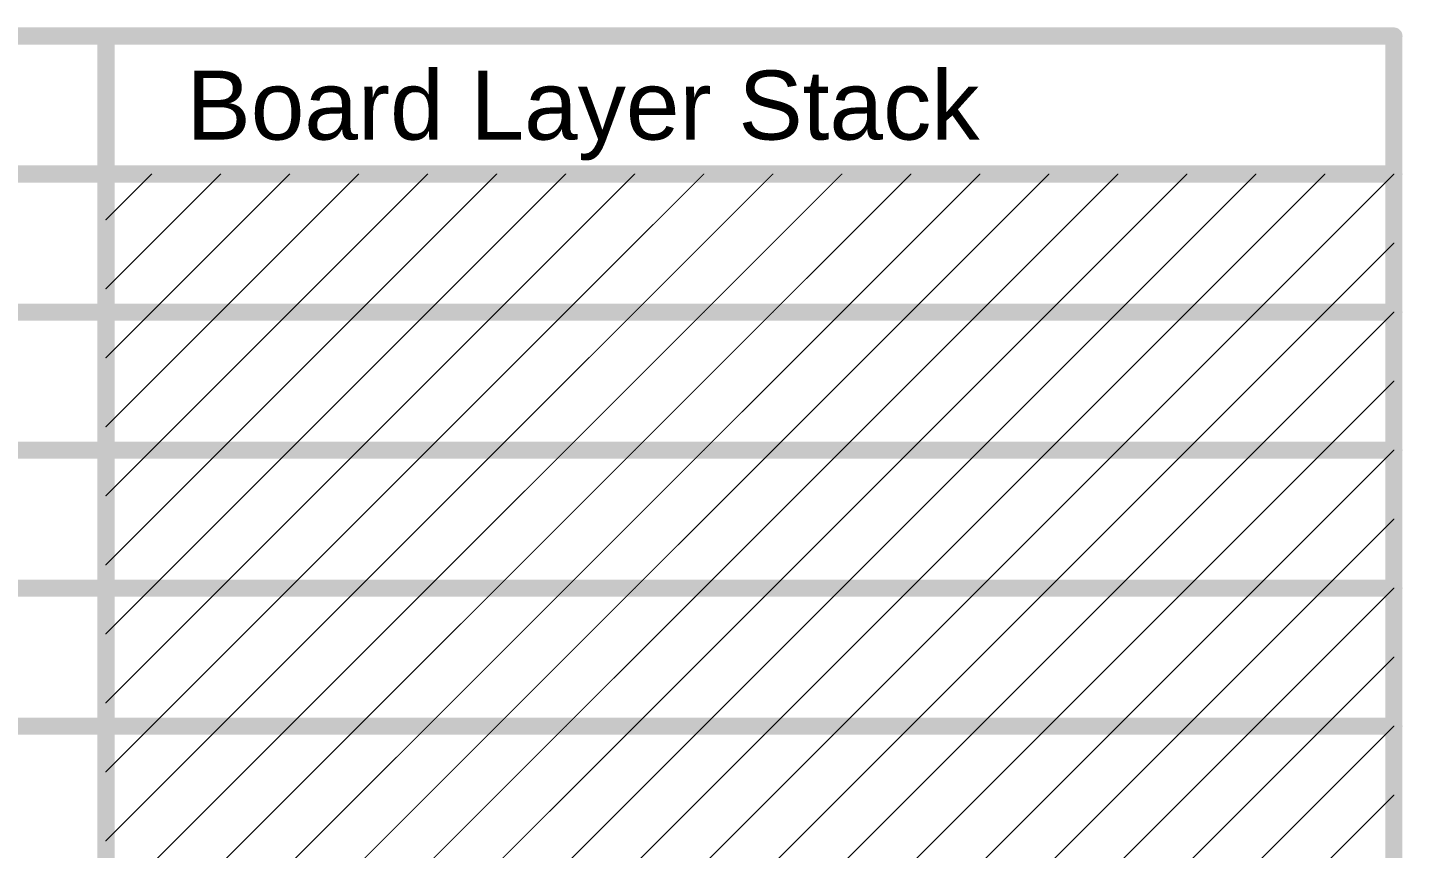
# Model space of a CAD drawing. Header units: inches. Extents: x -9 to 196, y -9 to 68.
# Drawn here: x 165.14 to 195.5, y 14.42 to 32.55 of the extents above; entities that cross this region are included whole.
import ezdxf

# ---------------------------------------------------------------- set-up
doc = ezdxf.new("R2010")
doc.units = ezdxf.units.IN
doc.layers.add('Fabrication', color=76, linetype='Continuous')
doc.styles.add('Arial', font='', dxfattribs={"height": 0.2})
doc.styles.get('Arial').set_extended_font_data('Arial')

msp = doc.modelspace()

# ---------------------------------------------------------------- linework, layer by layer
at = {"layer": 'Fabrication'}
for points in [[(80.029, 32.36, 0.381, 0.381, 0), (195.314, 32.36, 0.381, 0.381, 0)], [(166.874, -4.216, 0.381, 0.381, 0), (166.874, 32.36, 0.381, 0.381, 0)], [(195.314, -4.216, 0.381, 0.381, 0), (195.314, 32.36, 0.381, 0.381, 0)], [(80.029, 29.312, 0.381, 0.381, 0), (195.314, 29.312, 0.381, 0.381, 0)], [(166.874, 28.304, 0.0254, 0.0254, 0), (167.882, 29.312, 0.0254, 0.0254, 0)], [(166.874, 26.78, 0.0254, 0.0254, 0), (169.406, 29.312, 0.0254, 0.0254, 0)], [(167.882, 26.264, 0.0254, 0.0254, 0), (170.93, 29.312, 0.0254, 0.0254, 0)], [(169.406, 26.264, 0.0254, 0.0254, 0), (172.454, 29.312, 0.0254, 0.0254, 0)], [(170.93, 26.264, 0.0254, 0.0254, 0), (173.978, 29.312, 0.0254, 0.0254, 0)], [(172.454, 26.264, 0.0254, 0.0254, 0), (175.502, 29.312, 0.0254, 0.0254, 0)], [(173.978, 26.264, 0.0254, 0.0254, 0), (177.026, 29.312, 0.0254, 0.0254, 0)], [(175.502, 26.264, 0.0254, 0.0254, 0), (178.55, 29.312, 0.0254, 0.0254, 0)], [(177.026, 26.264, 0.0254, 0.0254, 0), (180.074, 29.312, 0.0254, 0.0254, 0)], [(178.55, 26.264, 0.0254, 0.0254, 0), (181.598, 29.312, 0.0254, 0.0254, 0)], [(180.074, 26.264, 0.0254, 0.0254, 0), (183.122, 29.312, 0.0254, 0.0254, 0)], [(181.598, 26.264, 0.0254, 0.0254, 0), (184.646, 29.312, 0.0254, 0.0254, 0)], [(183.122, 26.264, 0.0254, 0.0254, 0), (186.17, 29.312, 0.0254, 0.0254, 0)], [(184.646, 26.264, 0.0254, 0.0254, 0), (187.694, 29.312, 0.0254, 0.0254, 0)], [(186.17, 26.264, 0.0254, 0.0254, 0), (189.218, 29.312, 0.0254, 0.0254, 0)], [(187.694, 26.264, 0.0254, 0.0254, 0), (190.742, 29.312, 0.0254, 0.0254, 0)], [(189.218, 26.264, 0.0254, 0.0254, 0), (192.266, 29.312, 0.0254, 0.0254, 0)], [(190.742, 26.264, 0.0254, 0.0254, 0), (193.79, 29.312, 0.0254, 0.0254, 0)], [(192.266, 26.264, 0.0254, 0.0254, 0), (195.314, 29.312, 0.0254, 0.0254, 0)], [(193.79, 26.264, 0.0254, 0.0254, 0), (195.314, 27.788, 0.0254, 0.0254, 0)], [(152.4, 26.264, 0.381, 0.381, 0), (166.874, 26.264, 0.381, 0.381, 0)], [(166.874, 26.264, 0.381, 0.381, 0), (195.314, 26.264, 0.381, 0.381, 0)], [(166.874, 25.256, 0.0254, 0.0254, 0), (167.882, 26.264, 0.0254, 0.0254, 0)], [(166.874, 23.732, 0.0254, 0.0254, 0), (169.406, 26.264, 0.0254, 0.0254, 0)], [(167.882, 23.216, 0.0254, 0.0254, 0), (170.93, 26.264, 0.0254, 0.0254, 0)], [(169.406, 23.216, 0.0254, 0.0254, 0), (172.454, 26.264, 0.0254, 0.0254, 0)], [(170.93, 23.216, 0.0254, 0.0254, 0), (173.978, 26.264, 0.0254, 0.0254, 0)], [(172.454, 23.216, 0.0254, 0.0254, 0), (175.502, 26.264, 0.0254, 0.0254, 0)], [(173.978, 23.216, 0.0254, 0.0254, 0), (177.026, 26.264, 0.0254, 0.0254, 0)], [(175.502, 23.216, 0.0254, 0.0254, 0), (178.55, 26.264, 0.0254, 0.0254, 0)], [(177.026, 23.216, 0.0254, 0.0254, 0), (180.074, 26.264, 0.0254, 0.0254, 0)], [(178.55, 23.216, 0.0254, 0.0254, 0), (181.598, 26.264, 0.0254, 0.0254, 0)], [(180.074, 23.216, 0.0254, 0.0254, 0), (183.122, 26.264, 0.0254, 0.0254, 0)], [(181.598, 23.216, 0.0254, 0.0254, 0), (184.646, 26.264, 0.0254, 0.0254, 0)], [(183.122, 23.216, 0.0254, 0.0254, 0), (186.17, 26.264, 0.0254, 0.0254, 0)], [(184.646, 23.216, 0.0254, 0.0254, 0), (187.694, 26.264, 0.0254, 0.0254, 0)], [(186.17, 23.216, 0.0254, 0.0254, 0), (189.218, 26.264, 0.0254, 0.0254, 0)], [(187.694, 23.216, 0.0254, 0.0254, 0), (190.742, 26.264, 0.0254, 0.0254, 0)], [(189.218, 23.216, 0.0254, 0.0254, 0), (192.266, 26.264, 0.0254, 0.0254, 0)], [(190.742, 23.216, 0.0254, 0.0254, 0), (193.79, 26.264, 0.0254, 0.0254, 0)], [(192.266, 23.216, 0.0254, 0.0254, 0), (195.314, 26.264, 0.0254, 0.0254, 0)], [(193.79, 23.216, 0.0254, 0.0254, 0), (195.314, 24.74, 0.0254, 0.0254, 0)], [(152.4, 23.216, 0.381, 0.381, 0), (166.874, 23.216, 0.381, 0.381, 0)], [(166.874, 23.216, 0.381, 0.381, 0), (195.314, 23.216, 0.381, 0.381, 0)], [(166.874, 22.208, 0.0254, 0.0254, 0), (167.882, 23.216, 0.0254, 0.0254, 0)], [(166.874, 20.684, 0.0254, 0.0254, 0), (169.406, 23.216, 0.0254, 0.0254, 0)], [(167.882, 20.168, 0.0254, 0.0254, 0), (170.93, 23.216, 0.0254, 0.0254, 0)], [(169.406, 20.168, 0.0254, 0.0254, 0), (172.454, 23.216, 0.0254, 0.0254, 0)], [(170.93, 20.168, 0.0254, 0.0254, 0), (173.978, 23.216, 0.0254, 0.0254, 0)], [(172.454, 20.168, 0.0254, 0.0254, 0), (175.502, 23.216, 0.0254, 0.0254, 0)], [(173.978, 20.168, 0.0254, 0.0254, 0), (177.026, 23.216, 0.0254, 0.0254, 0)], [(175.502, 20.168, 0.0254, 0.0254, 0), (178.55, 23.216, 0.0254, 0.0254, 0)], [(177.026, 20.168, 0.0254, 0.0254, 0), (180.074, 23.216, 0.0254, 0.0254, 0)], [(178.55, 20.168, 0.0254, 0.0254, 0), (181.598, 23.216, 0.0254, 0.0254, 0)], [(180.074, 20.168, 0.0254, 0.0254, 0), (183.122, 23.216, 0.0254, 0.0254, 0)], [(181.598, 20.168, 0.0254, 0.0254, 0), (184.646, 23.216, 0.0254, 0.0254, 0)], [(183.122, 20.168, 0.0254, 0.0254, 0), (186.17, 23.216, 0.0254, 0.0254, 0)], [(184.646, 20.168, 0.0254, 0.0254, 0), (187.694, 23.216, 0.0254, 0.0254, 0)], [(186.17, 20.168, 0.0254, 0.0254, 0), (189.218, 23.216, 0.0254, 0.0254, 0)], [(187.694, 20.168, 0.0254, 0.0254, 0), (190.742, 23.216, 0.0254, 0.0254, 0)], [(189.218, 20.168, 0.0254, 0.0254, 0), (192.266, 23.216, 0.0254, 0.0254, 0)], [(190.742, 20.168, 0.0254, 0.0254, 0), (193.79, 23.216, 0.0254, 0.0254, 0)], [(192.266, 20.168, 0.0254, 0.0254, 0), (195.314, 23.216, 0.0254, 0.0254, 0)], [(193.79, 20.168, 0.0254, 0.0254, 0), (195.314, 21.692, 0.0254, 0.0254, 0)], [(152.4, 20.168, 0.381, 0.381, 0), (166.874, 20.168, 0.381, 0.381, 0)], [(166.874, 20.168, 0.381, 0.381, 0), (195.314, 20.168, 0.381, 0.381, 0)], [(166.874, 19.16, 0.0254, 0.0254, 0), (167.882, 20.168, 0.0254, 0.0254, 0)], [(166.874, 17.636, 0.0254, 0.0254, 0), (169.406, 20.168, 0.0254, 0.0254, 0)], [(167.882, 17.12, 0.0254, 0.0254, 0), (170.93, 20.168, 0.0254, 0.0254, 0)], [(169.406, 17.12, 0.0254, 0.0254, 0), (172.454, 20.168, 0.0254, 0.0254, 0)], [(170.93, 17.12, 0.0254, 0.0254, 0), (173.978, 20.168, 0.0254, 0.0254, 0)], [(172.454, 17.12, 0.0254, 0.0254, 0), (175.502, 20.168, 0.0254, 0.0254, 0)], [(173.978, 17.12, 0.0254, 0.0254, 0), (177.026, 20.168, 0.0254, 0.0254, 0)], [(175.502, 17.12, 0.0254, 0.0254, 0), (178.55, 20.168, 0.0254, 0.0254, 0)], [(177.026, 17.12, 0.0254, 0.0254, 0), (180.074, 20.168, 0.0254, 0.0254, 0)], [(178.55, 17.12, 0.0254, 0.0254, 0), (181.598, 20.168, 0.0254, 0.0254, 0)], [(180.074, 17.12, 0.0254, 0.0254, 0), (183.122, 20.168, 0.0254, 0.0254, 0)], [(181.598, 17.12, 0.0254, 0.0254, 0), (184.646, 20.168, 0.0254, 0.0254, 0)], [(183.122, 17.12, 0.0254, 0.0254, 0), (186.17, 20.168, 0.0254, 0.0254, 0)], [(184.646, 17.12, 0.0254, 0.0254, 0), (187.694, 20.168, 0.0254, 0.0254, 0)], [(186.17, 17.12, 0.0254, 0.0254, 0), (189.218, 20.168, 0.0254, 0.0254, 0)], [(187.694, 17.12, 0.0254, 0.0254, 0), (190.742, 20.168, 0.0254, 0.0254, 0)], [(189.218, 17.12, 0.0254, 0.0254, 0), (192.266, 20.168, 0.0254, 0.0254, 0)], [(190.742, 17.12, 0.0254, 0.0254, 0), (193.79, 20.168, 0.0254, 0.0254, 0)], [(192.266, 17.12, 0.0254, 0.0254, 0), (195.314, 20.168, 0.0254, 0.0254, 0)], [(193.79, 17.12, 0.0254, 0.0254, 0), (195.314, 18.644, 0.0254, 0.0254, 0)], [(152.4, 17.12, 0.381, 0.381, 0), (166.874, 17.12, 0.381, 0.381, 0)], [(166.874, 17.12, 0.381, 0.381, 0), (195.314, 17.12, 0.381, 0.381, 0)], [(166.874, 16.112, 0.0254, 0.0254, 0), (167.882, 17.12, 0.0254, 0.0254, 0)], [(166.874, 14.588, 0.0254, 0.0254, 0), (169.406, 17.12, 0.0254, 0.0254, 0)], [(167.882, 14.072, 0.0254, 0.0254, 0), (170.93, 17.12, 0.0254, 0.0254, 0)], [(169.406, 14.072, 0.0254, 0.0254, 0), (172.454, 17.12, 0.0254, 0.0254, 0)], [(170.93, 14.072, 0.0254, 0.0254, 0), (173.978, 17.12, 0.0254, 0.0254, 0)], [(172.454, 14.072, 0.0254, 0.0254, 0), (175.502, 17.12, 0.0254, 0.0254, 0)], [(173.978, 14.072, 0.0254, 0.0254, 0), (177.026, 17.12, 0.0254, 0.0254, 0)], [(175.502, 14.072, 0.0254, 0.0254, 0), (178.55, 17.12, 0.0254, 0.0254, 0)], [(177.026, 14.072, 0.0254, 0.0254, 0), (180.074, 17.12, 0.0254, 0.0254, 0)], [(178.55, 14.072, 0.0254, 0.0254, 0), (181.598, 17.12, 0.0254, 0.0254, 0)], [(180.074, 14.072, 0.0254, 0.0254, 0), (183.122, 17.12, 0.0254, 0.0254, 0)], [(181.598, 14.072, 0.0254, 0.0254, 0), (184.646, 17.12, 0.0254, 0.0254, 0)], [(183.122, 14.072, 0.0254, 0.0254, 0), (186.17, 17.12, 0.0254, 0.0254, 0)], [(184.646, 14.072, 0.0254, 0.0254, 0), (187.694, 17.12, 0.0254, 0.0254, 0)], [(186.17, 14.072, 0.0254, 0.0254, 0), (189.218, 17.12, 0.0254, 0.0254, 0)], [(187.694, 14.072, 0.0254, 0.0254, 0), (190.742, 17.12, 0.0254, 0.0254, 0)], [(189.218, 14.072, 0.0254, 0.0254, 0), (192.266, 17.12, 0.0254, 0.0254, 0)], [(190.742, 14.072, 0.0254, 0.0254, 0), (193.79, 17.12, 0.0254, 0.0254, 0)], [(192.266, 14.072, 0.0254, 0.0254, 0), (195.314, 17.12, 0.0254, 0.0254, 0)], [(193.79, 14.072, 0.0254, 0.0254, 0), (195.314, 15.596, 0.0254, 0.0254, 0)]]:
    msp.add_lwpolyline(points, format="xyseb", dxfattribs=at)
for points in [[(166.779, 32.36, 0.191, 0.191, 1), (166.97, 32.36, 0.191, 0.191, 1)], [(195.219, 32.36, 0.191, 0.191, 1), (195.41, 32.36, 0.191, 0.191, 1)], [(195.219, 32.36, 0.191, 0.191, 1), (195.41, 32.36, 0.191, 0.191, 1)], [(195.219, 29.312, 0.191, 0.191, 1), (195.41, 29.312, 0.191, 0.191, 1)], [(167.876, 29.312, 0.0127, 0.0127, 1), (167.889, 29.312, 0.0127, 0.0127, 1)], [(169.4, 29.312, 0.0127, 0.0127, 1), (169.413, 29.312, 0.0127, 0.0127, 1)], [(170.924, 29.312, 0.0127, 0.0127, 1), (170.937, 29.312, 0.0127, 0.0127, 1)], [(172.448, 29.312, 0.0127, 0.0127, 1), (172.461, 29.312, 0.0127, 0.0127, 1)], [(173.972, 29.312, 0.0127, 0.0127, 1), (173.985, 29.312, 0.0127, 0.0127, 1)], [(175.496, 29.312, 0.0127, 0.0127, 1), (175.509, 29.312, 0.0127, 0.0127, 1)], [(177.02, 29.312, 0.0127, 0.0127, 1), (177.033, 29.312, 0.0127, 0.0127, 1)], [(178.544, 29.312, 0.0127, 0.0127, 1), (178.557, 29.312, 0.0127, 0.0127, 1)], [(180.068, 29.312, 0.0127, 0.0127, 1), (180.081, 29.312, 0.0127, 0.0127, 1)], [(181.592, 29.312, 0.0127, 0.0127, 1), (181.605, 29.312, 0.0127, 0.0127, 1)], [(183.116, 29.312, 0.0127, 0.0127, 1), (183.129, 29.312, 0.0127, 0.0127, 1)], [(184.64, 29.312, 0.0127, 0.0127, 1), (184.653, 29.312, 0.0127, 0.0127, 1)], [(186.164, 29.312, 0.0127, 0.0127, 1), (186.177, 29.312, 0.0127, 0.0127, 1)], [(187.688, 29.312, 0.0127, 0.0127, 1), (187.701, 29.312, 0.0127, 0.0127, 1)], [(189.212, 29.312, 0.0127, 0.0127, 1), (189.225, 29.312, 0.0127, 0.0127, 1)], [(190.736, 29.312, 0.0127, 0.0127, 1), (190.749, 29.312, 0.0127, 0.0127, 1)], [(192.26, 29.312, 0.0127, 0.0127, 1), (192.273, 29.312, 0.0127, 0.0127, 1)], [(193.784, 29.312, 0.0127, 0.0127, 1), (193.797, 29.312, 0.0127, 0.0127, 1)], [(195.308, 29.312, 0.0127, 0.0127, 1), (195.321, 29.312, 0.0127, 0.0127, 1)], [(166.868, 28.304, 0.0127, 0.0127, 1), (166.881, 28.304, 0.0127, 0.0127, 1)], [(195.308, 27.788, 0.0127, 0.0127, 1), (195.321, 27.788, 0.0127, 0.0127, 1)], [(166.868, 26.78, 0.0127, 0.0127, 1), (166.881, 26.78, 0.0127, 0.0127, 1)], [(166.779, 26.264, 0.191, 0.191, 1), (166.97, 26.264, 0.191, 0.191, 1)], [(166.779, 26.264, 0.191, 0.191, 1), (166.97, 26.264, 0.191, 0.191, 1)], [(195.219, 26.264, 0.191, 0.191, 1), (195.41, 26.264, 0.191, 0.191, 1)], [(167.876, 26.264, 0.0127, 0.0127, 1), (167.889, 26.264, 0.0127, 0.0127, 1)], [(167.876, 26.264, 0.0127, 0.0127, 1), (167.889, 26.264, 0.0127, 0.0127, 1)], [(169.4, 26.264, 0.0127, 0.0127, 1), (169.413, 26.264, 0.0127, 0.0127, 1)], [(169.4, 26.264, 0.0127, 0.0127, 1), (169.413, 26.264, 0.0127, 0.0127, 1)], [(170.924, 26.264, 0.0127, 0.0127, 1), (170.937, 26.264, 0.0127, 0.0127, 1)], [(170.924, 26.264, 0.0127, 0.0127, 1), (170.937, 26.264, 0.0127, 0.0127, 1)], [(172.448, 26.264, 0.0127, 0.0127, 1), (172.461, 26.264, 0.0127, 0.0127, 1)], [(172.448, 26.264, 0.0127, 0.0127, 1), (172.461, 26.264, 0.0127, 0.0127, 1)], [(173.972, 26.264, 0.0127, 0.0127, 1), (173.985, 26.264, 0.0127, 0.0127, 1)], [(173.972, 26.264, 0.0127, 0.0127, 1), (173.985, 26.264, 0.0127, 0.0127, 1)], [(175.496, 26.264, 0.0127, 0.0127, 1), (175.509, 26.264, 0.0127, 0.0127, 1)], [(175.496, 26.264, 0.0127, 0.0127, 1), (175.509, 26.264, 0.0127, 0.0127, 1)], [(177.02, 26.264, 0.0127, 0.0127, 1), (177.033, 26.264, 0.0127, 0.0127, 1)], [(177.02, 26.264, 0.0127, 0.0127, 1), (177.033, 26.264, 0.0127, 0.0127, 1)], [(178.544, 26.264, 0.0127, 0.0127, 1), (178.557, 26.264, 0.0127, 0.0127, 1)], [(178.544, 26.264, 0.0127, 0.0127, 1), (178.557, 26.264, 0.0127, 0.0127, 1)], [(180.068, 26.264, 0.0127, 0.0127, 1), (180.081, 26.264, 0.0127, 0.0127, 1)], [(180.068, 26.264, 0.0127, 0.0127, 1), (180.081, 26.264, 0.0127, 0.0127, 1)], [(181.592, 26.264, 0.0127, 0.0127, 1), (181.605, 26.264, 0.0127, 0.0127, 1)], [(181.592, 26.264, 0.0127, 0.0127, 1), (181.605, 26.264, 0.0127, 0.0127, 1)], [(183.116, 26.264, 0.0127, 0.0127, 1), (183.129, 26.264, 0.0127, 0.0127, 1)], [(183.116, 26.264, 0.0127, 0.0127, 1), (183.129, 26.264, 0.0127, 0.0127, 1)], [(184.64, 26.264, 0.0127, 0.0127, 1), (184.653, 26.264, 0.0127, 0.0127, 1)], [(184.64, 26.264, 0.0127, 0.0127, 1), (184.653, 26.264, 0.0127, 0.0127, 1)], [(186.164, 26.264, 0.0127, 0.0127, 1), (186.177, 26.264, 0.0127, 0.0127, 1)], [(186.164, 26.264, 0.0127, 0.0127, 1), (186.177, 26.264, 0.0127, 0.0127, 1)], [(187.688, 26.264, 0.0127, 0.0127, 1), (187.701, 26.264, 0.0127, 0.0127, 1)], [(187.688, 26.264, 0.0127, 0.0127, 1), (187.701, 26.264, 0.0127, 0.0127, 1)], [(189.212, 26.264, 0.0127, 0.0127, 1), (189.225, 26.264, 0.0127, 0.0127, 1)], [(189.212, 26.264, 0.0127, 0.0127, 1), (189.225, 26.264, 0.0127, 0.0127, 1)], [(190.736, 26.264, 0.0127, 0.0127, 1), (190.749, 26.264, 0.0127, 0.0127, 1)], [(190.736, 26.264, 0.0127, 0.0127, 1), (190.749, 26.264, 0.0127, 0.0127, 1)], [(192.26, 26.264, 0.0127, 0.0127, 1), (192.273, 26.264, 0.0127, 0.0127, 1)], [(192.26, 26.264, 0.0127, 0.0127, 1), (192.273, 26.264, 0.0127, 0.0127, 1)], [(193.784, 26.264, 0.0127, 0.0127, 1), (193.797, 26.264, 0.0127, 0.0127, 1)], [(193.784, 26.264, 0.0127, 0.0127, 1), (193.797, 26.264, 0.0127, 0.0127, 1)], [(195.308, 26.264, 0.0127, 0.0127, 1), (195.321, 26.264, 0.0127, 0.0127, 1)], [(166.868, 25.256, 0.0127, 0.0127, 1), (166.881, 25.256, 0.0127, 0.0127, 1)], [(195.308, 24.74, 0.0127, 0.0127, 1), (195.321, 24.74, 0.0127, 0.0127, 1)], [(166.868, 23.732, 0.0127, 0.0127, 1), (166.881, 23.732, 0.0127, 0.0127, 1)], [(166.779, 23.216, 0.191, 0.191, 1), (166.97, 23.216, 0.191, 0.191, 1)], [(166.779, 23.216, 0.191, 0.191, 1), (166.97, 23.216, 0.191, 0.191, 1)], [(195.219, 23.216, 0.191, 0.191, 1), (195.41, 23.216, 0.191, 0.191, 1)], [(167.876, 23.216, 0.0127, 0.0127, 1), (167.889, 23.216, 0.0127, 0.0127, 1)], [(167.876, 23.216, 0.0127, 0.0127, 1), (167.889, 23.216, 0.0127, 0.0127, 1)], [(169.4, 23.216, 0.0127, 0.0127, 1), (169.413, 23.216, 0.0127, 0.0127, 1)], [(169.4, 23.216, 0.0127, 0.0127, 1), (169.413, 23.216, 0.0127, 0.0127, 1)], [(170.924, 23.216, 0.0127, 0.0127, 1), (170.937, 23.216, 0.0127, 0.0127, 1)], [(170.924, 23.216, 0.0127, 0.0127, 1), (170.937, 23.216, 0.0127, 0.0127, 1)], [(172.448, 23.216, 0.0127, 0.0127, 1), (172.461, 23.216, 0.0127, 0.0127, 1)], [(172.448, 23.216, 0.0127, 0.0127, 1), (172.461, 23.216, 0.0127, 0.0127, 1)], [(173.972, 23.216, 0.0127, 0.0127, 1), (173.985, 23.216, 0.0127, 0.0127, 1)], [(173.972, 23.216, 0.0127, 0.0127, 1), (173.985, 23.216, 0.0127, 0.0127, 1)], [(175.496, 23.216, 0.0127, 0.0127, 1), (175.509, 23.216, 0.0127, 0.0127, 1)], [(175.496, 23.216, 0.0127, 0.0127, 1), (175.509, 23.216, 0.0127, 0.0127, 1)], [(177.02, 23.216, 0.0127, 0.0127, 1), (177.033, 23.216, 0.0127, 0.0127, 1)], [(177.02, 23.216, 0.0127, 0.0127, 1), (177.033, 23.216, 0.0127, 0.0127, 1)], [(178.544, 23.216, 0.0127, 0.0127, 1), (178.557, 23.216, 0.0127, 0.0127, 1)], [(178.544, 23.216, 0.0127, 0.0127, 1), (178.557, 23.216, 0.0127, 0.0127, 1)], [(180.068, 23.216, 0.0127, 0.0127, 1), (180.081, 23.216, 0.0127, 0.0127, 1)], [(180.068, 23.216, 0.0127, 0.0127, 1), (180.081, 23.216, 0.0127, 0.0127, 1)], [(181.592, 23.216, 0.0127, 0.0127, 1), (181.605, 23.216, 0.0127, 0.0127, 1)], [(181.592, 23.216, 0.0127, 0.0127, 1), (181.605, 23.216, 0.0127, 0.0127, 1)], [(183.116, 23.216, 0.0127, 0.0127, 1), (183.129, 23.216, 0.0127, 0.0127, 1)], [(183.116, 23.216, 0.0127, 0.0127, 1), (183.129, 23.216, 0.0127, 0.0127, 1)], [(184.64, 23.216, 0.0127, 0.0127, 1), (184.653, 23.216, 0.0127, 0.0127, 1)], [(184.64, 23.216, 0.0127, 0.0127, 1), (184.653, 23.216, 0.0127, 0.0127, 1)], [(186.164, 23.216, 0.0127, 0.0127, 1), (186.177, 23.216, 0.0127, 0.0127, 1)], [(186.164, 23.216, 0.0127, 0.0127, 1), (186.177, 23.216, 0.0127, 0.0127, 1)], [(187.688, 23.216, 0.0127, 0.0127, 1), (187.701, 23.216, 0.0127, 0.0127, 1)], [(187.688, 23.216, 0.0127, 0.0127, 1), (187.701, 23.216, 0.0127, 0.0127, 1)], [(189.212, 23.216, 0.0127, 0.0127, 1), (189.225, 23.216, 0.0127, 0.0127, 1)], [(189.212, 23.216, 0.0127, 0.0127, 1), (189.225, 23.216, 0.0127, 0.0127, 1)], [(190.736, 23.216, 0.0127, 0.0127, 1), (190.749, 23.216, 0.0127, 0.0127, 1)], [(190.736, 23.216, 0.0127, 0.0127, 1), (190.749, 23.216, 0.0127, 0.0127, 1)], [(192.26, 23.216, 0.0127, 0.0127, 1), (192.273, 23.216, 0.0127, 0.0127, 1)], [(192.26, 23.216, 0.0127, 0.0127, 1), (192.273, 23.216, 0.0127, 0.0127, 1)], [(193.784, 23.216, 0.0127, 0.0127, 1), (193.797, 23.216, 0.0127, 0.0127, 1)], [(193.784, 23.216, 0.0127, 0.0127, 1), (193.797, 23.216, 0.0127, 0.0127, 1)], [(195.308, 23.216, 0.0127, 0.0127, 1), (195.321, 23.216, 0.0127, 0.0127, 1)], [(166.868, 22.208, 0.0127, 0.0127, 1), (166.881, 22.208, 0.0127, 0.0127, 1)], [(195.308, 21.692, 0.0127, 0.0127, 1), (195.321, 21.692, 0.0127, 0.0127, 1)], [(166.868, 20.684, 0.0127, 0.0127, 1), (166.881, 20.684, 0.0127, 0.0127, 1)], [(166.779, 20.168, 0.191, 0.191, 1), (166.97, 20.168, 0.191, 0.191, 1)], [(166.779, 20.168, 0.191, 0.191, 1), (166.97, 20.168, 0.191, 0.191, 1)], [(195.219, 20.168, 0.191, 0.191, 1), (195.41, 20.168, 0.191, 0.191, 1)], [(167.876, 20.168, 0.0127, 0.0127, 1), (167.889, 20.168, 0.0127, 0.0127, 1)], [(167.876, 20.168, 0.0127, 0.0127, 1), (167.889, 20.168, 0.0127, 0.0127, 1)], [(169.4, 20.168, 0.0127, 0.0127, 1), (169.413, 20.168, 0.0127, 0.0127, 1)], [(169.4, 20.168, 0.0127, 0.0127, 1), (169.413, 20.168, 0.0127, 0.0127, 1)], [(170.924, 20.168, 0.0127, 0.0127, 1), (170.937, 20.168, 0.0127, 0.0127, 1)], [(170.924, 20.168, 0.0127, 0.0127, 1), (170.937, 20.168, 0.0127, 0.0127, 1)], [(172.448, 20.168, 0.0127, 0.0127, 1), (172.461, 20.168, 0.0127, 0.0127, 1)], [(172.448, 20.168, 0.0127, 0.0127, 1), (172.461, 20.168, 0.0127, 0.0127, 1)], [(173.972, 20.168, 0.0127, 0.0127, 1), (173.985, 20.168, 0.0127, 0.0127, 1)], [(173.972, 20.168, 0.0127, 0.0127, 1), (173.985, 20.168, 0.0127, 0.0127, 1)], [(175.496, 20.168, 0.0127, 0.0127, 1), (175.509, 20.168, 0.0127, 0.0127, 1)], [(175.496, 20.168, 0.0127, 0.0127, 1), (175.509, 20.168, 0.0127, 0.0127, 1)], [(177.02, 20.168, 0.0127, 0.0127, 1), (177.033, 20.168, 0.0127, 0.0127, 1)], [(177.02, 20.168, 0.0127, 0.0127, 1), (177.033, 20.168, 0.0127, 0.0127, 1)], [(178.544, 20.168, 0.0127, 0.0127, 1), (178.557, 20.168, 0.0127, 0.0127, 1)], [(178.544, 20.168, 0.0127, 0.0127, 1), (178.557, 20.168, 0.0127, 0.0127, 1)], [(180.068, 20.168, 0.0127, 0.0127, 1), (180.081, 20.168, 0.0127, 0.0127, 1)], [(180.068, 20.168, 0.0127, 0.0127, 1), (180.081, 20.168, 0.0127, 0.0127, 1)], [(181.592, 20.168, 0.0127, 0.0127, 1), (181.605, 20.168, 0.0127, 0.0127, 1)], [(181.592, 20.168, 0.0127, 0.0127, 1), (181.605, 20.168, 0.0127, 0.0127, 1)], [(183.116, 20.168, 0.0127, 0.0127, 1), (183.129, 20.168, 0.0127, 0.0127, 1)], [(183.116, 20.168, 0.0127, 0.0127, 1), (183.129, 20.168, 0.0127, 0.0127, 1)], [(184.64, 20.168, 0.0127, 0.0127, 1), (184.653, 20.168, 0.0127, 0.0127, 1)], [(184.64, 20.168, 0.0127, 0.0127, 1), (184.653, 20.168, 0.0127, 0.0127, 1)], [(186.164, 20.168, 0.0127, 0.0127, 1), (186.177, 20.168, 0.0127, 0.0127, 1)], [(186.164, 20.168, 0.0127, 0.0127, 1), (186.177, 20.168, 0.0127, 0.0127, 1)], [(187.688, 20.168, 0.0127, 0.0127, 1), (187.701, 20.168, 0.0127, 0.0127, 1)], [(187.688, 20.168, 0.0127, 0.0127, 1), (187.701, 20.168, 0.0127, 0.0127, 1)], [(189.212, 20.168, 0.0127, 0.0127, 1), (189.225, 20.168, 0.0127, 0.0127, 1)], [(189.212, 20.168, 0.0127, 0.0127, 1), (189.225, 20.168, 0.0127, 0.0127, 1)], [(190.736, 20.168, 0.0127, 0.0127, 1), (190.749, 20.168, 0.0127, 0.0127, 1)], [(190.736, 20.168, 0.0127, 0.0127, 1), (190.749, 20.168, 0.0127, 0.0127, 1)], [(192.26, 20.168, 0.0127, 0.0127, 1), (192.273, 20.168, 0.0127, 0.0127, 1)], [(192.26, 20.168, 0.0127, 0.0127, 1), (192.273, 20.168, 0.0127, 0.0127, 1)], [(193.784, 20.168, 0.0127, 0.0127, 1), (193.797, 20.168, 0.0127, 0.0127, 1)], [(193.784, 20.168, 0.0127, 0.0127, 1), (193.797, 20.168, 0.0127, 0.0127, 1)], [(195.308, 20.168, 0.0127, 0.0127, 1), (195.321, 20.168, 0.0127, 0.0127, 1)], [(166.868, 19.16, 0.0127, 0.0127, 1), (166.881, 19.16, 0.0127, 0.0127, 1)], [(195.308, 18.644, 0.0127, 0.0127, 1), (195.321, 18.644, 0.0127, 0.0127, 1)], [(166.868, 17.636, 0.0127, 0.0127, 1), (166.881, 17.636, 0.0127, 0.0127, 1)], [(166.779, 17.12, 0.191, 0.191, 1), (166.97, 17.12, 0.191, 0.191, 1)], [(166.779, 17.12, 0.191, 0.191, 1), (166.97, 17.12, 0.191, 0.191, 1)], [(195.219, 17.12, 0.191, 0.191, 1), (195.41, 17.12, 0.191, 0.191, 1)], [(167.876, 17.12, 0.0127, 0.0127, 1), (167.889, 17.12, 0.0127, 0.0127, 1)], [(167.876, 17.12, 0.0127, 0.0127, 1), (167.889, 17.12, 0.0127, 0.0127, 1)], [(169.4, 17.12, 0.0127, 0.0127, 1), (169.413, 17.12, 0.0127, 0.0127, 1)], [(169.4, 17.12, 0.0127, 0.0127, 1), (169.413, 17.12, 0.0127, 0.0127, 1)], [(170.924, 17.12, 0.0127, 0.0127, 1), (170.937, 17.12, 0.0127, 0.0127, 1)], [(170.924, 17.12, 0.0127, 0.0127, 1), (170.937, 17.12, 0.0127, 0.0127, 1)], [(172.448, 17.12, 0.0127, 0.0127, 1), (172.461, 17.12, 0.0127, 0.0127, 1)], [(172.448, 17.12, 0.0127, 0.0127, 1), (172.461, 17.12, 0.0127, 0.0127, 1)], [(173.972, 17.12, 0.0127, 0.0127, 1), (173.985, 17.12, 0.0127, 0.0127, 1)], [(173.972, 17.12, 0.0127, 0.0127, 1), (173.985, 17.12, 0.0127, 0.0127, 1)], [(175.496, 17.12, 0.0127, 0.0127, 1), (175.509, 17.12, 0.0127, 0.0127, 1)], [(175.496, 17.12, 0.0127, 0.0127, 1), (175.509, 17.12, 0.0127, 0.0127, 1)], [(177.02, 17.12, 0.0127, 0.0127, 1), (177.033, 17.12, 0.0127, 0.0127, 1)], [(177.02, 17.12, 0.0127, 0.0127, 1), (177.033, 17.12, 0.0127, 0.0127, 1)], [(178.544, 17.12, 0.0127, 0.0127, 1), (178.557, 17.12, 0.0127, 0.0127, 1)], [(178.544, 17.12, 0.0127, 0.0127, 1), (178.557, 17.12, 0.0127, 0.0127, 1)], [(180.068, 17.12, 0.0127, 0.0127, 1), (180.081, 17.12, 0.0127, 0.0127, 1)], [(180.068, 17.12, 0.0127, 0.0127, 1), (180.081, 17.12, 0.0127, 0.0127, 1)], [(181.592, 17.12, 0.0127, 0.0127, 1), (181.605, 17.12, 0.0127, 0.0127, 1)], [(181.592, 17.12, 0.0127, 0.0127, 1), (181.605, 17.12, 0.0127, 0.0127, 1)], [(183.116, 17.12, 0.0127, 0.0127, 1), (183.129, 17.12, 0.0127, 0.0127, 1)], [(183.116, 17.12, 0.0127, 0.0127, 1), (183.129, 17.12, 0.0127, 0.0127, 1)], [(184.64, 17.12, 0.0127, 0.0127, 1), (184.653, 17.12, 0.0127, 0.0127, 1)], [(184.64, 17.12, 0.0127, 0.0127, 1), (184.653, 17.12, 0.0127, 0.0127, 1)], [(186.164, 17.12, 0.0127, 0.0127, 1), (186.177, 17.12, 0.0127, 0.0127, 1)], [(186.164, 17.12, 0.0127, 0.0127, 1), (186.177, 17.12, 0.0127, 0.0127, 1)], [(187.688, 17.12, 0.0127, 0.0127, 1), (187.701, 17.12, 0.0127, 0.0127, 1)], [(187.688, 17.12, 0.0127, 0.0127, 1), (187.701, 17.12, 0.0127, 0.0127, 1)], [(189.212, 17.12, 0.0127, 0.0127, 1), (189.225, 17.12, 0.0127, 0.0127, 1)], [(189.212, 17.12, 0.0127, 0.0127, 1), (189.225, 17.12, 0.0127, 0.0127, 1)], [(190.736, 17.12, 0.0127, 0.0127, 1), (190.749, 17.12, 0.0127, 0.0127, 1)], [(190.736, 17.12, 0.0127, 0.0127, 1), (190.749, 17.12, 0.0127, 0.0127, 1)], [(192.26, 17.12, 0.0127, 0.0127, 1), (192.273, 17.12, 0.0127, 0.0127, 1)], [(192.26, 17.12, 0.0127, 0.0127, 1), (192.273, 17.12, 0.0127, 0.0127, 1)], [(193.784, 17.12, 0.0127, 0.0127, 1), (193.797, 17.12, 0.0127, 0.0127, 1)], [(193.784, 17.12, 0.0127, 0.0127, 1), (193.797, 17.12, 0.0127, 0.0127, 1)], [(195.308, 17.12, 0.0127, 0.0127, 1), (195.321, 17.12, 0.0127, 0.0127, 1)], [(166.868, 16.112, 0.0127, 0.0127, 1), (166.881, 16.112, 0.0127, 0.0127, 1)], [(195.308, 15.596, 0.0127, 0.0127, 1), (195.321, 15.596, 0.0127, 0.0127, 1)], [(166.868, 14.588, 0.0127, 0.0127, 1), (166.881, 14.588, 0.0127, 0.0127, 1)]]:
    msp.add_lwpolyline(points, format="xyseb", close=True, dxfattribs=at)

# ---------------------------------------------------------------- texts
at = {"layer": 'Fabrication', "style": 'Arial'}
msp.add_text('Board Layer Stack', height=1.524, dxfattribs=at).set_placement((168.652, 30.074))

doc.saveas('drawing.dxf')
